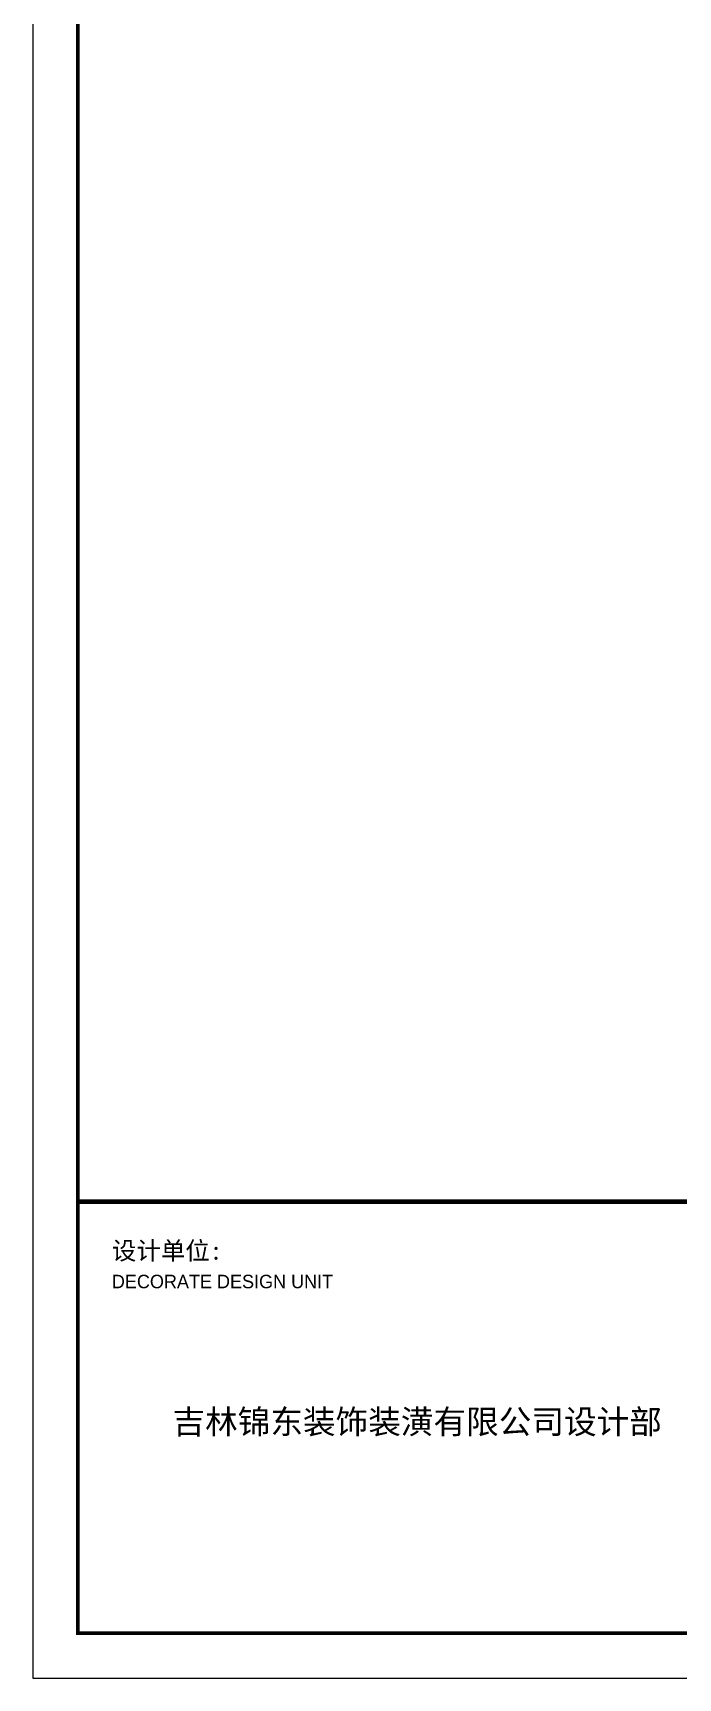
# Model space of a CAD drawing. Extents: x 2719331 to 3465925, y -270324 to -167476.
# Drawn here: x 3022485 to 3047661, y -270324 to -206159 of the extents above; entities that cross this region are included whole.
import ezdxf

# ---------------------------------------------------------------- set-up
doc = ezdxf.new("R2010")
doc.units = 0
doc.header["$LTSCALE"] = 1500
doc.header["$MEASUREMENT"] = 0
doc.layers.add('AXIS', color=7, linetype='CONTINUOUS', lineweight=5)
doc.styles.get("Standard").update_dxf_attribs({"font": 'SIMHEI.TTF', "height": 1.2})

msp = doc.modelspace()

# ---------------------------------------------------------------- linework, layer by layer
at = {"layer": 'AXIS', "color": 250}
msp.add_lwpolyline([(3022485, -169010.7), (3022485, -270324.1), (3159205.6, -270324.1), (3159205.6, -169010.7)], close=True, dxfattribs=at)
at = {"layer": 'AXIS', "color": 0, "const_width": 140.2}
msp.add_lwpolyline([(3024237.9, -170763.5), (3024237.9, -268571.3), (3157452.7, -268571.3), (3157452.7, -170763.5)], close=True, dxfattribs=at)
at = {"layer": 'AXIS', "color": 0, "const_width": 175.3}
msp.add_lwpolyline([(3024237.9, -251744.1), (3157452.7, -251744.1)], dxfattribs=at)

# ---------------------------------------------------------------- texts
at = {"layer": 'AXIS', "color": 250, "attachment_point": 1}
for s, insert, char_height, width in [('{\\fSimHei|b0|i0|c134|p2;\\C5;设计单位:}', (3025566.7, -253302.8), 701.131, 6476.823), ('\\fￋￎￌ￥|b0|i0|c134|p2;\\C5;DECORATE DESIGN UNIT', (3025566.7, -254593.6), 525.848, 8852.586), ('{\\fSimHei|b0|i0|c134|p2;\\C5;吉林锦东装饰装潢有限公司设计部}', (3027931.8, -259858.5), 933.333, 28945.32)]:
    msp.add_mtext(s, dxfattribs=dict(at, insert=insert, char_height=char_height, width=width))

doc.saveas('drawing.dxf')
